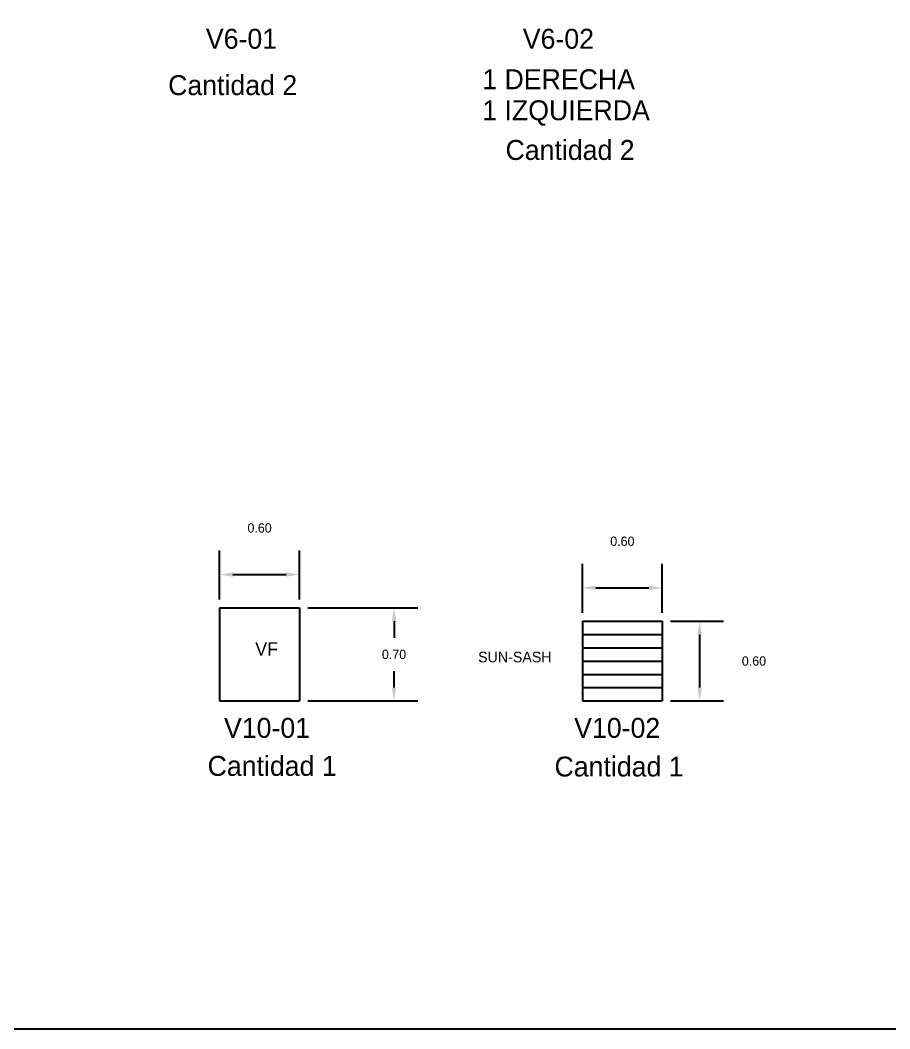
# Model space of a CAD drawing. Extents: x 48 to 72.1, y -38.6 to -0.2.
# Drawn here: x 59.07 to 65.61, y -17.41 to -9.82 of the extents above; entities that cross this region are included whole.
import ezdxf

# ---------------------------------------------------------------- set-up
doc = ezdxf.new("R2010")
doc.units = 0
doc.header["$MEASUREMENT"] = 0
doc.layers.get('0').update_dxf_attribs({"linetype": 'CONTINUOUS'})
doc.layers.get('DEFPOINTS').update_dxf_attribs({"linetype": 'CONTINUOUS'})
doc.layers.add('ROTULO', color=12, linetype='CONTINUOUS')
doc.styles.add('CAMILO', font='comic.ttf', dxfattribs={"height": 0.1})
doc.dimstyles.new('CAMILO', dxfattribs={"dimscale": 0, "dimtxt": 0.07, "dimasz": 0.1, "dimexe": 0.18, "dimexo": 0.0625, "dimgap": 0.09, "dimtad": 0, "dimtih": 1, "dimtoh": 1, "dimzin": 0, "dimtxsty": 'STANDARD', "dimcen": 0.09, "dimclrd": 2, "dimclre": 2, "dimclrt": 5, "dimazin": 3, "dimtfac": 1, "dimtofl": 0, "dimtmove": 0, "dimatfit": 3, "dimtolj": 1, "dimtzin": 0})

# ---------------------------------------------------------------- blocks, each defined once
blk = doc.blocks.new('*D58')
at = {"color": 2, "linetype": 'BYBLOCK'}
for p, q in [((1.8183, -6.0417), (1.8183, -5.6736)), ((2.4183, -6.0417), (2.4183, -5.6736)), ((1.9183, -5.8536), (2.3183, -5.8536))]:
    blk.add_line(p, q, dxfattribs=at)
for points in [[(1.9183, -5.8369), (1.9183, -5.8703), (1.8183, -5.8536)], [(2.3183, -5.8369), (2.3183, -5.8703), (2.4183, -5.8536)]]:
    blk.add_solid(points, dxfattribs=at)
at = {"layer": 'DEFPOINTS', "color": 0, "linetype": 'BYBLOCK'}
for p in [(2.4183, -5.8536), (1.8183, -6.1042), (2.4183, -6.1042)]:
    blk.add_point(p, dxfattribs=at)
at = {"color": 5, "linetype": 'BYBLOCK', "insert": (2.1183, -5.5036), "char_height": 0.07, "attachment_point": 5}
blk.add_mtext('\\A1;0.60', dxfattribs=at)
blk = doc.blocks.new('*D57')
at = {"color": 2, "linetype": 'BYBLOCK'}
for p, q in [((2.4808, -6.1042), (2.8791, -6.1042)), ((2.6991, -6.2042), (2.6991, -6.6042)), ((2.4808, -6.7042), (2.8791, -6.7042))]:
    blk.add_line(p, q, dxfattribs=at)
for points in [[(2.6824, -6.2042), (2.7157, -6.2042), (2.6991, -6.1042)], [(2.6824, -6.6042), (2.7157, -6.6042), (2.6991, -6.7042)]]:
    blk.add_solid(points, dxfattribs=at)
at = {"layer": 'DEFPOINTS', "color": 0, "linetype": 'BYBLOCK'}
for p in [(2.4183, -6.1042), (2.4183, -6.7042), (2.6991, -6.7042)]:
    blk.add_point(p, dxfattribs=at)
at = {"color": 5, "linetype": 'BYBLOCK', "insert": (3.1074, -6.4042), "char_height": 0.07, "attachment_point": 5}
blk.add_mtext('\\A1;0.60', dxfattribs=at)
blk = doc.blocks.new('*D93')
at = {"color": 2, "linetype": 'BYBLOCK'}
for p, q in [((61.2318, -14.2421), (62.06, -14.2421)), ((61.88, -14.3421), (61.88, -14.4671)), ((61.88, -14.8421), (61.88, -14.7171)), ((61.2318, -14.9421), (62.06, -14.9421))]:
    blk.add_line(p, q, dxfattribs=at)
for points in [[(61.8633, -14.3421), (61.8966, -14.3421), (61.88, -14.2421)], [(61.8633, -14.8421), (61.8966, -14.8421), (61.88, -14.9421)]]:
    blk.add_solid(points, dxfattribs=at)
at = {"layer": 'DEFPOINTS', "color": 0, "linetype": 'BYBLOCK'}
for p in [(61.1693, -14.2421), (61.1693, -14.9421), (61.88, -14.9421)]:
    blk.add_point(p, dxfattribs=at)
at = {"color": 5, "linetype": 'BYBLOCK', "insert": (61.88, -14.5921), "char_height": 0.07, "attachment_point": 5}
blk.add_mtext('\\A1;0.70', dxfattribs=at)
blk = doc.blocks.new('*D94')
at = {"color": 2, "linetype": 'BYBLOCK'}
for p, q in [((60.5693, -14.1796), (60.5693, -13.8114)), ((61.1693, -14.1796), (61.1693, -13.8114)), ((60.6693, -13.9914), (61.0693, -13.9914))]:
    blk.add_line(p, q, dxfattribs=at)
for points in [[(60.6693, -13.9748), (60.6693, -14.0081), (60.5693, -13.9914)], [(61.0693, -13.9748), (61.0693, -14.0081), (61.1693, -13.9914)]]:
    blk.add_solid(points, dxfattribs=at)
at = {"layer": 'DEFPOINTS', "color": 0, "linetype": 'BYBLOCK'}
for p in [(61.1693, -13.9914), (60.5693, -14.2421), (61.1693, -14.2421)]:
    blk.add_point(p, dxfattribs=at)
at = {"color": 5, "linetype": 'BYBLOCK', "insert": (60.8693, -13.6414), "char_height": 0.07, "attachment_point": 5}
blk.add_mtext('\\A1;0.60', dxfattribs=at)

msp = doc.modelspace()

# ---------------------------------------------------------------- linework, layer by layer
for p, q in [((60.5693, -14.2421), (60.5693, -14.9421)), ((60.5693, -14.2421), (61.1693, -14.2421)), ((60.5693, -14.2421), (61.1693, -14.2421)), ((61.1693, -14.2421), (61.1693, -14.9421)), ((61.1693, -14.2421), (61.1693, -14.9421)), ((63.2967, -14.3421), (63.8967, -14.3421)), ((63.2967, -14.3421), (63.8967, -14.3421)), ((63.2967, -14.3421), (63.8967, -14.3421)), ((63.2967, -14.3421), (63.2967, -14.9421)), ((63.8967, -14.3421), (63.8967, -14.9421)), ((63.8967, -14.3421), (63.8967, -14.9421)), ((60.5693, -14.9421), (61.1693, -14.9421)), ((63.2967, -14.9421), (63.8967, -14.9421))]:
    msp.add_line(p, q)
at = {"color": 4}
for p, q in [((63.2967, -14.4421), (63.8967, -14.4421)), ((63.2967, -14.5421), (63.8967, -14.5421)), ((63.2967, -14.6421), (63.8967, -14.6421)), ((63.2967, -14.7421), (63.8967, -14.7421)), ((63.2967, -14.8421), (63.8967, -14.8421))]:
    msp.add_line(p, q, dxfattribs=at)
at = {"layer": 'ROTULO', "color": 5, "ltscale": 0.5}
msp.add_lwpolyline([(72.1438, -17.4077), (72.1438, -0.1577), (48.0188, -0.1577), (48.0188, -17.4077)], close=True, dxfattribs=at)

# ---------------------------------------------------------------- texts
at = {"attachment_point": 1, "style": 'CAMILO'}
for s, insert, char_height, width in [('V6-01', (60.4658, -9.8874), 0.15, 1.047), ('V6-02', (62.8479, -9.8874), 0.15, 1.047), ('Cantidad 2', (60.182, -10.2363), 0.15, 1.480233), ('1 DERECHA', (62.5434, -10.1916), 0.15, 1.797009), ('1 IZQUIERDA', (62.5434, -10.4249), 0.15, 2.101537), ('Cantidad 2', (62.7181, -10.7235), 0.15, 1.431461), ('VF', (60.8369, -14.5012), 0.1, 0.3242), ('SUN-SASH', (62.5116, -14.5715), 0.08, 0.3), ('V10-01', (60.602, -15.0696), 0.15, 0.947), ('V10-02', (63.2341, -15.0696), 0.15, 1.047), ('Cantidad 1', (60.4786, -15.3556), 0.15, 1.047), ('Cantidad 1', (63.0864, -15.3602), 0.15, 1.2842)]:
    msp.add_mtext(s, dxfattribs=dict(at, insert=insert, char_height=char_height, width=width))

# ---------------------------------------------------------------- dimensions: what is measured, and where the dimension line sits
dim = msp.add_linear_dim(base=(61.1693, -13.9914), p1=(60.5693, -14.2421), p2=(61.1693, -14.2421), dimstyle='CAMILO', override={"dimscale": 1})
dim.commit()
dim.dimension.update_dxf_attribs({"geometry": '*D94', "text_midpoint": (60.8693, -13.6414)})
dim = msp.add_linear_dim(base=(63.8967, -14.0914), p1=(63.2967, -14.3421), p2=(63.8967, -14.3421), dimstyle='CAMILO', override={"dimscale": 1})
dim.commit()
dim.dimension.update_dxf_attribs({"geometry": '*D58', "text_midpoint": (63.5967, -13.7414), "insert": (61.4783, -8.2378)})
dim = msp.add_linear_dim(base=(61.88, -14.9421), p1=(61.1693, -14.2421), p2=(61.1693, -14.9421), angle=90, dimstyle='CAMILO', override={"dimscale": 1})
dim.commit()
dim.dimension.update_dxf_attribs({"geometry": '*D93', "text_midpoint": (61.88, -14.5921)})
dim = msp.add_linear_dim(base=(64.1774, -14.9421), p1=(63.8967, -14.3421), p2=(63.8967, -14.9421), angle=90, dimstyle='CAMILO', override={"dimscale": 1})
dim.commit()
dim.dimension.update_dxf_attribs({"geometry": '*D57', "text_midpoint": (64.5857, -14.6421), "insert": (61.4783, -8.2378)})

doc.saveas('drawing.dxf')
